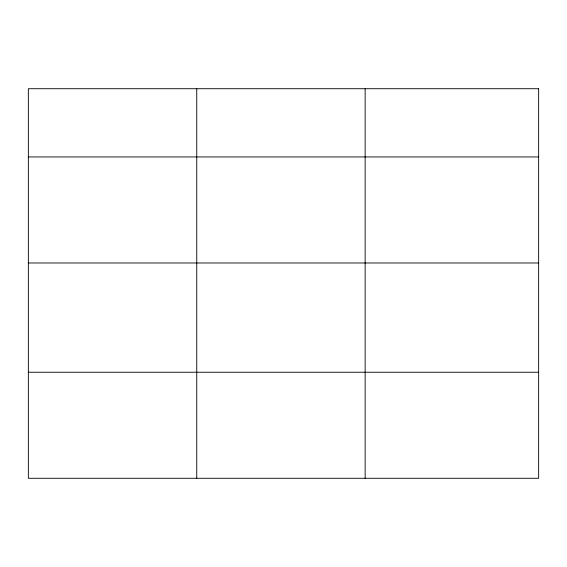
<?xml version="1.0" encoding="UTF-8"?>
<svg xmlns="http://www.w3.org/2000/svg" width="567" height="567" viewBox="0 0 567 567"><rect width="100%" height="100%" fill="white"/><g stroke="black" fill="none" stroke-linecap="round" stroke-linejoin="round"><path stroke-width="0.85" d="M28.35 156.939L538.65 156.939M28.35 262.982L538.65 262.982M28.35 372.236L538.65 372.236M365.148 88.721L365.148 478.279M196.749 88.721L196.749 478.279M538.65 88.721L28.35 88.721L28.35 478.279L538.65 478.279L538.65 88.721"/></g></svg>
